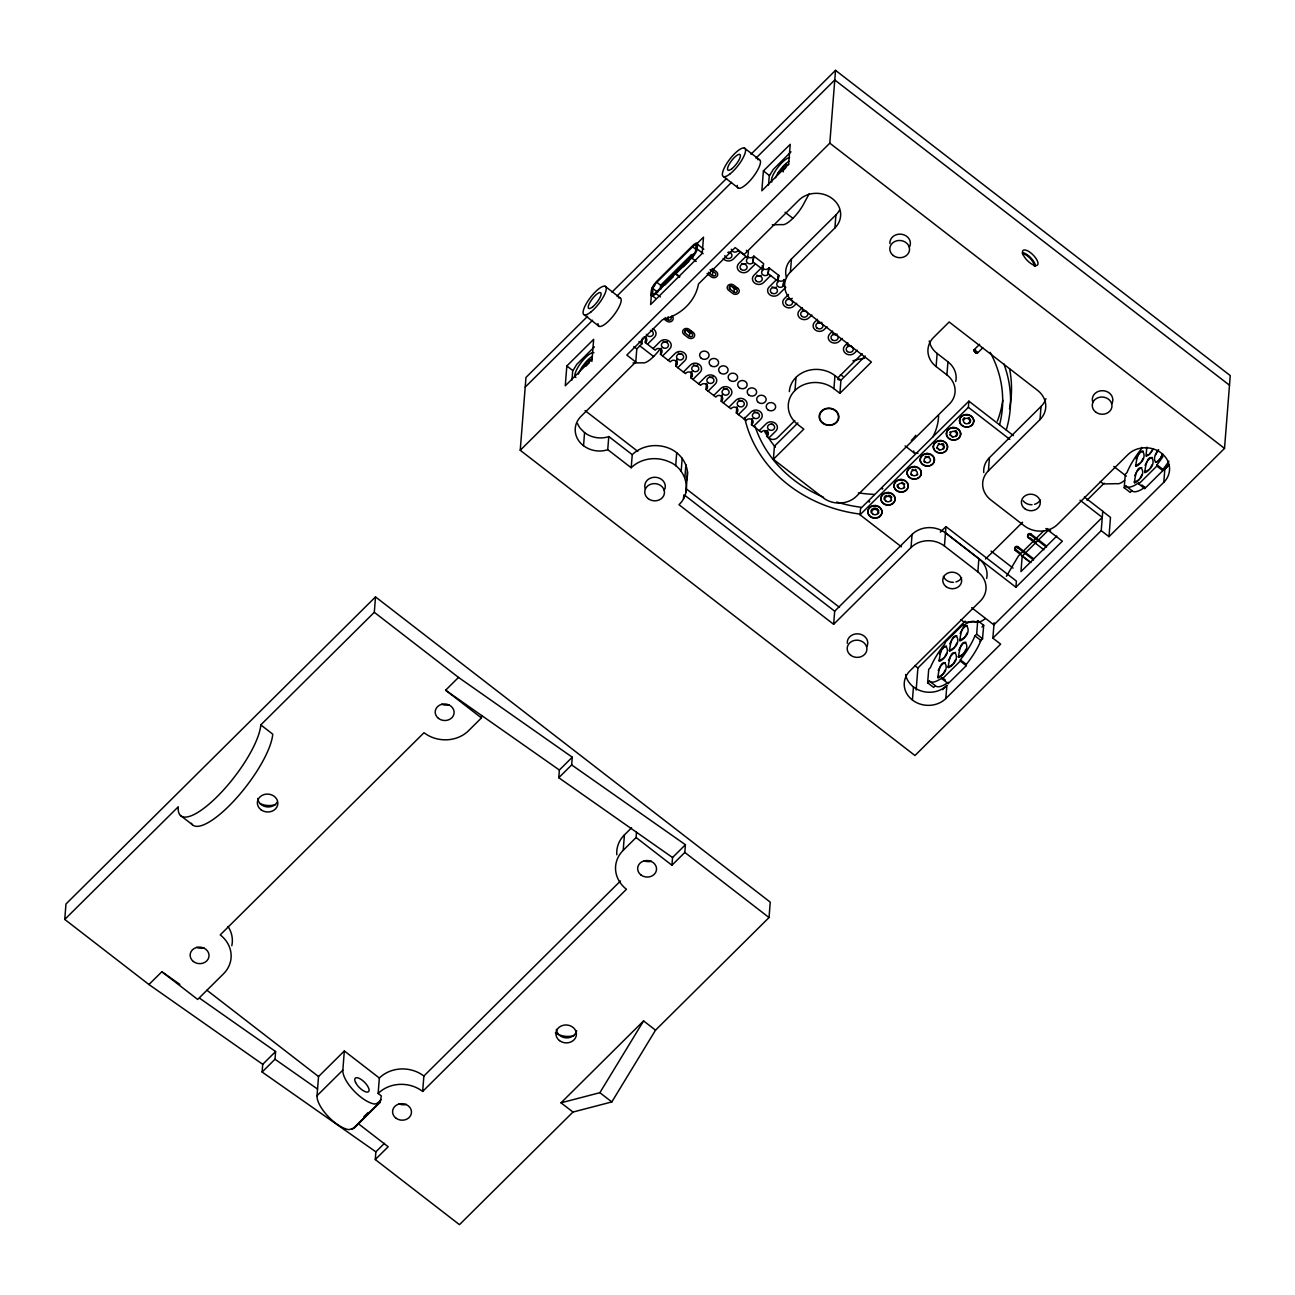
<?xml version="1.0" encoding="UTF-8"?>
<svg xmlns="http://www.w3.org/2000/svg" width="1295" height="1295" viewBox="0 0 1295 1295"><rect width="100%" height="100%" fill="white"/><g stroke="black" fill="none" stroke-linecap="round" stroke-linejoin="round"><path stroke-width="1.5" d="M937.612 676.977C954.982 671.895 941.044 647.516 937.839 677.738M938.924 660.401C956.179 655.497 942.274 631.021 939.15 661.162M947.94 666.747C965.18 661.842 951.291 637.334 948.167 667.492M949.235 650.171C966.604 645.088 952.667 620.71 949.462 650.932M958.251 656.5C975.621 651.417 961.683 627.039 958.478 657.261M959.563 639.94C976.916 634.858 962.994 610.479 959.789 640.685M1134.193 481.967C1151.449 477.046 1137.528 452.57 1134.404 482.711M1135.488 465.391C1152.858 460.308 1138.92 435.929 1135.715 466.151M1144.505 471.72C1161.874 466.653 1147.937 442.259 1144.731 472.481M1146.803 447.617L1146.026 455.905L1149.442 454.205L1153.197 448.815L1151.595 451.615M1158.297 450.158C1149.636 461.036 1157.73 468.142 1162.554 453.817M660.401 287.312L690.818 256.329L693.116 256.993L693.327 254.306L690.899 255.244L660.79 285.11L660.774 289.076L660.515 285.774M986.66 578.46A23.698 20.655 4.5 0 0 978.874 558.776L945.447 532.925A23.698 20.655 4.5 0 0 912.069 534.43L911.032 547.526L833.64 624.303L678.968 504.694C692.922 491.792 685.783 467.964 668.803 461.667A31.566 27.519 4.5 0 0 631.199 467.754L607.743 449.624L608.779 436.528L607.824 436.933A23.698 20.655 4.5 0 1 584.563 432.611L580.306 428.386A23.698 20.655 4.5 0 1 577.538 423.514M608.779 436.528L632.251 454.674A31.566 27.519 4.5 0 1 669.839 448.604C682.4 453.881 691.514 469.065 685.751 482.29M683.485 498.769L683.76 495.03M686.075 491.987L687.515 471.72M675.715 465.763L676.702 452.667M681.186 471.234L682.174 458.155M684.893 477.742L685.881 464.646M375.874 1151.838L262.108 1072.033L262.723 1064.328L148.941 984.524L64.75 919.418L65.964 904.007L375.518 596.898L770.234 902.129L769.036 917.556L655.529 1030.156L611.823 1101.932L572.973 1112.049L459.466 1224.665L375.275 1159.543L375.874 1151.838L384.469 1143.307M262.108 1072.033L275.009 1059.245L275.608 1051.54L199.527 998.154M379.354 1078.039L378.14 1093.449L381.345 1095.926L380.147 1102.353L354.344 1127.945L348.97 1129.645A25.269 9.891 45.2 0 1 327.926 1116.225A25.269 9.891 45.2 0 1 317.032 1095.716L318.538 1076.55L344.34 1050.957L379.354 1078.039A31.582 27.551 4.5 0 1 423.87 1076.032L620.483 880.972M64.75 919.418L178.257 806.801A63.18 18.567 -52.3 0 0 217.107 796.684A63.18 18.567 -52.3 0 0 260.797 724.909L374.304 612.308L375.518 596.898M380.147 1102.353L374.757 1104.052A25.269 9.891 45.2 0 1 353.729 1090.633A25.269 9.891 45.2 0 1 342.835 1070.123L344.34 1050.957M378.14 1093.449A31.582 27.551 4.5 0 1 422.656 1091.442L423.87 1076.032M148.941 984.524L161.843 971.736L197.682 999.432L223.468 973.84A31.582 27.551 4.5 0 0 220.231 934.893L424.015 732.711A31.582 27.551 4.5 0 0 468.547 730.72L481.432 717.916L481.627 715.487M750.971 154.234L835.534 70.335L1230.25 375.582L1224.52 448.41L914.966 755.519L520.234 450.272L525.964 377.444L587.59 316.32M566.838 365.951L565.267 385.797L592.09 359.184L593.66 339.339L566.838 365.951L572.795 370.564M571.969 380.066L572.681 371.082L576.777 364.348L594.389 346.882M581.584 367.812L586.991 363.377L586.085 362.681L589.371 359.427L590.747 359.994M586.085 362.681L585.809 366.226L589.096 362.972L589.371 359.427M607.743 449.624L606.788 450.012A23.698 20.655 4.5 0 1 583.543 445.707L584.563 432.611M636.509 832.264L636.104 837.525L671.927 865.238L672.542 857.533L558.776 777.728L559.375 770.023L572.277 757.219L458.511 677.414L374.304 612.308M591.896 361.402L592.284 356.384A14.213 4.176 -52.3 0 0 578.444 374.174M558.776 777.728L571.662 764.924L572.277 757.219M583.511 445.723A23.698 20.688 4.1 0 1 580.969 416.391L635.78 362.001L636.8 348.905L641.964 343.79L642.417 338.108M631.199 467.754L632.251 454.674M794.806 420.551L777.599 437.629A6.313 5.504 4.5 0 1 768.761 438.066L766.672 436.415L767.336 435.751A3.561 3.092 4.5 0 0 766.98 431.365A3.561 3.092 4.5 0 0 761.962 431.591L761.298 432.255L753.593 426.346L751.505 424.679L752.168 424.015A3.561 3.092 4.5 0 0 751.812 419.645A3.561 3.092 4.5 0 0 746.794 419.871L746.13 420.535L738.425 414.61L736.337 412.959L737.001 412.296A3.561 3.092 4.5 0 0 736.645 407.909A3.561 3.092 4.5 0 0 731.626 408.135L730.963 408.799L728.875 407.229L721.169 401.223L721.833 400.56A3.561 3.092 4.5 0 0 721.477 396.189A3.561 3.092 4.5 0 0 716.459 396.416L715.795 397.079L713.707 395.493L706.002 389.504L706.665 388.84A3.561 3.092 4.5 0 0 706.309 384.453A3.561 3.092 4.5 0 0 701.291 384.68L700.627 385.343L698.539 383.773L690.834 377.784L691.498 377.104A3.561 3.092 4.5 0 0 691.141 372.733A3.561 3.092 4.5 0 0 686.123 372.96L685.46 373.624L683.371 372.037L675.666 366.048L676.33 365.384A3.561 3.092 4.5 0 0 675.974 360.997A3.561 3.092 4.5 0 0 670.956 361.224L670.292 361.888L668.204 360.318L660.499 354.328L661.162 353.648A3.561 3.092 4.5 0 0 660.806 349.278A3.561 3.092 4.5 0 0 655.788 349.504L655.124 350.168L645.331 342.592L645.687 338.027M645.331 342.592L646.367 337.364M655.545 298.238L651.061 294.774L651.434 290.112A7.899 2.315 -52.3 0 1 656.889 281.128L692.696 245.613A7.899 2.315 -52.3 0 1 697.552 244.35L703.816 249.207M651.061 294.774A7.899 2.315 -52.3 0 0 655.917 293.512L691.821 256.831A5.536 1.619 -52.3 0 0 695.642 250.55L696.014 245.888A5.536 1.619 -52.3 0 0 692.615 246.778L656.808 282.294A5.536 1.619 -52.3 0 0 652.971 288.575L652.615 293.237A5.536 1.619 -52.3 0 0 656.015 292.346L675.715 272.808M660.709 286.195L660.79 285.11M660.499 354.328L660.968 348.226M661.162 353.648L661.535 349.083M422.656 1091.442L626.456 889.26A31.582 27.551 4.5 0 1 623.203 850.313L624.417 834.903L631.588 827.796M670.519 317.178A1.975 1.716 4.5 0 1 670.729 319.606A1.975 1.716 4.5 0 1 667.945 319.736L668.188 316.692M675.666 366.048L676.816 359.298M676.33 365.384L676.702 360.819M690.818 256.329L690.899 255.244M685.265 333.123A1.975 1.716 4.5 0 1 685.055 330.694A1.975 1.716 4.5 0 1 687.839 330.565L692.016 333.802A1.975 1.716 4.5 0 1 692.226 336.231A1.975 1.716 4.5 0 1 689.442 336.36L685.265 333.123L685.508 330.079M689.442 336.36L689.798 331.795M679.778 276.725L675.893 273.698L691.724 257.996A7.899 2.315 -52.3 0 0 697.179 249.012L697.552 244.35M690.834 377.784L691.32 371.681M691.498 377.104L691.87 372.539M710.923 269.732L715.099 272.954A1.975 1.716 4.5 0 1 715.309 275.398A1.975 1.716 4.5 0 1 712.525 275.527L712.995 269.425M713.156 269.425L713.043 270.946A2.412 0.939 45.2 0 1 711.133 270.704L710 269.829M706.002 389.504L706.487 383.417M706.665 388.84L707.038 384.275M671.927 865.238L684.828 852.434L685.427 844.729L571.662 764.924M729.846 288.914A1.975 1.716 4.5 0 1 729.635 286.47A1.975 1.716 4.5 0 1 732.42 286.357L736.596 289.578A1.975 1.716 4.5 0 1 736.806 292.022A1.975 1.716 4.5 0 1 734.022 292.136L729.846 288.914L730.072 285.871M721.169 401.223L721.655 395.137M721.833 400.56L722.205 395.995M734.022 292.136L734.378 287.571M783.022 286.325L784.171 279.558L783.022 286.325A3.561 3.092 4.5 0 1 778.02 286.551A3.561 3.092 4.5 0 1 777.647 282.164L778.797 275.414L769.003 267.838L767.854 274.589A3.561 3.092 4.5 0 1 762.852 274.815A3.561 3.092 4.5 0 1 762.48 270.445L763.629 263.678L753.836 256.102L752.686 262.869A3.561 3.092 4.5 0 1 747.684 263.095A3.561 3.092 4.5 0 1 747.312 258.709L748.461 251.958L746.373 250.307M736.337 412.959L736.823 406.873M737.001 412.296L737.373 407.731M752.686 262.869L753.836 256.102M788.59 164.708L790.225 144.312L763.403 170.94L761.832 190.786L788.671 164.157M768.55 185.055L769.246 176.071L773.358 169.337L790.954 151.871M762.48 270.445L762.852 265.863M751.505 424.679L751.99 418.593M752.168 424.015L752.541 419.45M767.854 274.589L769.003 267.838M778.149 172.802L782.309 169.596M787.328 164.983L785.935 164.416L785.66 167.962L783.475 170.131M777.647 282.164L778.797 275.414M766.672 436.415L767.158 430.328M767.336 435.751L767.708 431.186M929.243 340.941A23.698 20.655 4.5 0 0 937.143 353.454L947.94 361.807L946.92 374.902A23.698 20.655 4.5 0 1 949.348 404.105L856.481 496.228A23.698 20.655 4.5 0 1 823.086 497.733L773.39 459.304L774.426 446.208L797.914 422.915M773.39 459.304L803.79 429.147L797.817 424.533A27.648 24.103 4.5 0 1 794.984 390.459A27.648 24.103 4.5 0 1 833.931 388.694L839.905 393.324L871.422 362.033L792.848 301.298A23.698 20.655 4.5 0 1 790.403 272.096L791.455 258.984L835.939 214.857A23.698 20.655 4.5 0 0 839.338 210.421M794.984 390.459L796.004 377.363M520.234 450.272L829.804 143.162L835.534 70.335M790.403 272.096L834.903 227.952L835.939 214.857M833.931 388.694L834.967 375.599A27.648 24.103 4.5 0 0 806.154 371.098A27.648 24.103 4.5 0 0 789.335 391.608M839.905 393.324L840.941 380.228L865.287 356.06M833.64 624.303L834.676 611.208L912.069 534.43M901.449 546.83L860.042 514.811L860.528 508.644L968.87 401.159L1013.467 435.638M867.828 511.719L867.796 512.108A7.106 6.2 4.5 0 1 874.076 505.859L875.29 505.471A7.106 6.2 4.5 0 1 881.879 510.57L881.992 511.978A7.106 6.2 4.5 0 1 875.695 518.21L874.53 518.227A7.106 6.2 4.5 0 1 867.925 513.128L867.828 511.719A7.106 6.2 4.5 0 1 874.109 505.471M867.925 513.128L867.958 512.739A7.106 6.2 4.5 0 0 874.562 517.838L875.728 517.838A7.106 6.2 4.5 0 0 882.024 511.59L881.992 511.978M881.879 510.57L881.863 510.958A7.106 6.2 4.5 0 0 875.258 505.859L875.29 505.471M880.924 498.721L880.891 499.093A7.106 6.2 4.5 0 1 887.188 492.861L888.386 492.472A7.106 6.2 4.5 0 1 894.991 497.571L895.088 498.98A7.106 6.2 4.5 0 1 888.807 505.212L887.625 505.228A7.106 6.2 4.5 0 1 881.037 500.129L880.924 498.721A7.106 6.2 4.5 0 1 887.221 492.472M881.037 500.129L881.053 499.74A7.106 6.2 4.5 0 0 887.658 504.84L888.839 504.823A7.106 6.2 4.5 0 0 891.073 504.305M895.088 498.98L894.958 497.96A7.106 6.2 4.5 0 0 888.354 492.845L888.386 492.472M894.003 486.094L894.036 485.722A7.106 6.2 4.5 0 1 900.316 479.474L901.498 479.458A7.106 6.2 4.5 0 1 908.103 484.573L908.2 485.981A7.106 6.2 4.5 0 1 901.903 492.213L900.737 492.229A7.106 6.2 4.5 0 1 894.133 487.114L894.003 486.094A7.106 6.2 4.5 0 1 900.284 479.862L900.316 479.474M894.133 487.114L894.036 485.722M908.103 484.573L908.07 484.961A7.106 6.2 4.5 0 0 901.466 479.846L901.498 479.458M900.737 492.229L900.77 491.841A7.106 6.2 4.5 0 1 894.165 486.742M901.903 492.213L901.935 491.825A7.106 6.2 4.5 0 0 908.232 485.593L908.2 485.981M917.297 478.308A7.106 6.2 4.5 0 0 921.328 472.594L921.295 472.983A7.106 6.2 4.5 0 1 915.015 479.215L913.833 479.231A7.106 6.2 4.5 0 1 907.245 474.116L907.261 473.727A7.106 6.2 4.5 0 0 910.531 477.887M913.428 466.475A7.106 6.2 4.5 0 0 907.131 472.707L907.099 473.096A7.106 6.2 4.5 0 1 913.396 466.864L914.594 466.459A7.106 6.2 4.5 0 1 921.198 471.574L921.295 472.983M921.198 471.574L921.166 471.947A7.106 6.2 4.5 0 0 914.561 466.847L914.594 466.459M913.833 479.231L913.865 478.842A7.106 6.2 4.5 0 1 911.583 478.357M915.015 479.215L915.047 478.826A7.106 6.2 4.5 0 0 916.196 478.648M920.211 460.097L920.243 459.709A7.106 6.2 4.5 0 1 926.524 453.477L927.706 453.46A7.106 6.2 4.5 0 1 934.31 458.576L934.407 459.968A7.106 6.2 4.5 0 1 928.11 466.216L926.945 466.216A7.106 6.2 4.5 0 1 920.34 461.117L920.211 460.097A7.106 6.2 4.5 0 1 926.492 453.865L926.524 453.477M920.34 461.117L920.243 459.709M934.31 458.576L934.278 458.948A7.106 6.2 4.5 0 0 927.673 453.849L927.706 453.46M926.945 466.216L926.977 465.844A7.106 6.2 4.5 0 1 920.373 460.729M928.11 466.216L928.143 465.828A7.106 6.2 4.5 0 0 929.292 465.65M946.92 374.902L936.107 366.55L937.143 353.454M994.091 622.749L992.876 638.144L1000.646 644.149L945.819 698.539A23.698 20.655 4.5 0 1 912.425 700.045L913.461 686.949M933.339 446.71L933.306 447.099A7.106 6.2 4.5 0 1 939.603 440.85L940.801 440.462A7.106 6.2 4.5 0 1 947.406 445.561L947.519 446.969A7.106 6.2 4.5 0 1 941.222 453.218L940.057 453.218A7.106 6.2 4.5 0 1 933.452 448.119L933.339 446.71A7.106 6.2 4.5 0 1 939.636 440.478M933.452 448.119L933.485 447.73A7.106 6.2 4.5 0 0 937.79 452.36M916.164 690.025L917.896 667.993L965.196 621.066M934.407 459.968L934.44 459.596A7.106 6.2 4.5 0 1 930.393 465.31M947.406 445.561L947.373 445.949A7.106 6.2 4.5 0 0 940.769 440.85L940.801 440.462M940.057 453.218L941.255 452.829A7.106 6.2 4.5 0 0 942.404 452.651M952.731 427.463L952.715 427.852A7.106 6.2 4.5 0 0 946.418 434.1L946.451 433.712A7.106 6.2 4.5 0 1 952.731 427.463L953.913 427.463A7.106 6.2 4.5 0 1 960.518 432.562L960.615 433.971A7.106 6.2 4.5 0 1 954.334 440.219L953.152 440.219A7.106 6.2 4.5 0 1 946.548 435.12L946.58 434.731A7.106 6.2 4.5 0 0 950.902 439.361M927.641 682.789L929.373 681.073A37.506 11.024 -52.3 0 0 942.323 677.706L942.21 678.985L948.183 683.598L948.28 682.319A37.506 11.024 -52.3 0 1 935.346 685.686L933.614 687.402L927.641 682.789L928.709 669.305L930.425 667.589A37.506 11.024 -52.3 0 1 944.994 643.664L945.091 642.385L963.156 624.465L963.059 625.76A37.506 11.024 -52.3 0 1 975.993 622.377L977.725 620.677L983.698 625.291L982.516 638.791L979.926 641.349M947.519 446.969L947.535 446.581A7.106 6.2 4.5 0 1 943.505 452.311M912.425 700.045A23.698 20.655 4.5 0 1 909.996 670.826L980.283 601.09A23.698 20.655 4.5 0 0 977.855 571.888L944.427 546.021L945.949 526.596L1016.397 581.083L1015.911 587.25L945.463 532.763M960.615 433.971L960.485 432.951A7.106 6.2 4.5 0 0 953.881 427.852L953.913 427.463M953.152 440.219L954.35 439.831A7.106 6.2 4.5 0 0 955.5 439.653M959.546 420.713L959.53 421.102A7.106 6.2 4.5 0 1 965.811 414.853L967.009 414.465A7.106 6.2 4.5 0 1 973.613 419.564L973.727 420.972A7.106 6.2 4.5 0 1 967.43 427.204L966.264 427.221A7.106 6.2 4.5 0 1 959.66 422.121L959.546 420.713A7.106 6.2 4.5 0 1 965.843 414.465M959.66 422.121L959.692 421.733A7.106 6.2 4.5 0 0 963.998 426.346M973.613 419.564L973.581 419.952A7.106 6.2 4.5 0 0 966.993 414.837L967.009 414.465M966.264 427.221L967.462 426.832A7.106 6.2 4.5 0 0 968.611 426.654M860.042 514.811L968.385 407.326L968.87 401.159M945.819 698.539L946.855 685.443A23.698 20.655 4.5 0 1 922.509 691.368A23.698 20.655 4.5 0 1 905.577 674.517M973.727 420.972L973.759 420.584A7.106 6.2 4.5 0 1 969.712 426.298M942.21 678.985L960.275 661.065L960.372 659.786A37.506 11.024 -52.3 0 0 974.941 635.861L976.657 634.161L977.725 620.677M948.183 683.598L966.248 665.695L966.345 664.4A37.506 11.024 -52.3 0 0 980.914 640.491L974.941 635.861M977.855 571.888L978.874 558.776M1084.401 497.037L1102.757 511.234L1101.219 530.659L1108.989 536.664L1163.8 482.29A23.698 20.655 4.5 0 0 1161.372 453.072A23.698 20.655 4.5 0 0 1127.977 454.577L1057.675 524.313A23.698 20.655 4.5 0 1 1024.28 525.819L990.853 499.967A23.698 20.655 4.5 0 1 988.425 470.749L989.445 457.653L1041.034 406.468A23.698 20.655 4.5 0 0 1045.907 398.682M1030.966 562.564L1015.361 550.504L1015.458 549.339A1.975 1.716 4.5 0 1 1015.248 546.911A1.975 1.716 4.5 0 1 1018.032 546.781L1033.637 558.841M1033.539 560.007L1017.951 547.931L1018.032 546.781M1047.963 530.594L1022.176 556.186L1020.962 571.597L1056.785 536.049M1043.867 549.76L1028.262 537.7L1028.359 536.551A1.975 1.716 4.5 0 1 1028.149 534.107A1.975 1.716 4.5 0 1 1030.933 533.993L1046.538 546.053M1046.441 547.202L1030.852 535.143L1030.933 533.993M988.425 470.749L1040.014 419.564L1041.034 406.468M1108.989 536.664L1110.495 517.401L1102.741 511.395M1124.222 487.762L1125.938 486.062A37.506 11.024 -52.3 0 0 1138.888 482.679L1138.791 483.974L1144.748 488.587L1144.861 487.308A37.506 11.024 -52.3 0 1 1131.911 490.675L1130.195 492.391L1124.222 487.762L1125.274 474.278L1127.006 472.578A37.506 11.024 -52.3 0 1 1141.559 448.653L1141.672 447.374M1138.791 483.974L1156.84 466.054L1156.937 464.775A37.506 11.024 -52.3 0 0 1162.926 456.585M1144.748 488.587L1162.813 470.668L1162.91 469.389A37.506 11.024 -52.3 0 0 1168.899 461.198M1163.8 482.29L1164.836 469.195A23.698 20.655 4.5 0 0 1168.236 464.743M691.481 256.135L691.886 254.662M939.49 654.04L941.319 650.495M938.179 670.6L940.024 667.054M946.548 653.327L944.702 656.873M949.802 643.793L951.647 640.264M945.253 669.887L943.407 673.432M948.49 660.369L950.336 656.824M956.875 643.081L955.03 646.626M960.113 633.563L961.958 630.017M955.564 659.657L953.719 663.202M958.818 650.139L960.663 646.593M967.187 632.85L965.342 636.395M965.892 649.41L964.047 652.955M1136.055 459.029L1137.9 455.484M1134.744 475.589L1136.589 472.044M1143.129 458.3L1141.283 461.846M1146.366 448.782L1147.014 447.163M1141.818 474.877L1139.972 478.422M1145.071 465.358L1146.901 461.813M1152.129 464.646L1150.3 468.175M1155.383 455.112L1157.228 451.566M1162.457 454.399L1160.611 457.944M809.165 193.845L804.47 202.425A19.749 5.795 -52.3 0 1 782.115 224.585L772.322 224.796M1006.409 576.307L1018.372 556.041L1043.705 530.901M572.973 1112.049L561.026 1102.822L599.876 1092.689L643.583 1020.913L655.529 1030.156M942.032 649.54L943.472 647.905M952.359 639.309L953.784 637.658M962.671 629.062L964.111 627.428M944.006 657.828L942.566 659.463M954.318 647.581L952.877 649.216M940.737 666.099L942.161 664.465M964.645 637.35L963.205 638.985M951.048 655.869L952.489 654.234M961.359 645.638L962.8 643.987M942.695 674.387L941.255 676.022M953.023 664.157L951.582 665.792M963.334 653.91L961.894 655.561M1138.596 454.529L1140.037 452.878M1140.571 462.801L1139.131 464.452M1150.883 452.57L1149.442 454.205M1137.301 471.089L1138.742 469.454M1147.613 460.858L1149.053 459.223M1157.94 450.611L1158.669 449.737M1139.26 479.377L1137.836 481.012M1149.588 469.13L1148.147 470.781M1159.899 458.899L1158.458 460.534M611.952 292.136L726.608 178.402M525.22 387.092L592.576 320.253M616.938 296.086L731.578 182.336M755.956 158.168L834.773 79.966L1229.489 385.214M654.752 285.548L651.887 288.38L650.624 304.568L702.214 253.383L703.493 237.195L696.322 244.302M663.801 283.589L670.842 276.612M682.077 265.459L686.301 261.266M690.526 257.09L693.327 254.306M785.935 164.416L782.649 167.67L783.281 171.911M664.999 284.9L673.432 276.531M683.274 266.77L688.908 261.185M647.419 344.243L654.542 337.186A6.313 5.504 4.5 0 0 652.502 328.574M747.992 258.045L740.287 252.12L733.164 259.194A6.313 5.504 4.5 0 1 723.16 258.498M653.036 348.582L660.142 341.524A6.313 5.504 4.5 0 1 669.062 341.119A6.313 5.504 4.5 0 1 669.709 348.905L662.587 355.979M745.904 256.475L738.781 263.533A6.313 5.504 4.5 0 0 739.429 271.319A6.313 5.504 4.5 0 0 748.332 270.914L755.454 263.856L763.16 269.781M686.609 329.772A2.768 1.085 45.2 0 0 688.373 331.844L690.51 330.775A2.768 1.085 45.2 0 0 691.061 331.148M731.189 285.564A2.768 1.085 45.2 0 0 732.954 287.636L735.091 286.567M668.204 360.318L675.31 353.26A6.313 5.504 4.5 0 1 684.229 352.855A6.313 5.504 4.5 0 1 684.877 360.641L677.754 367.699M761.072 268.195L753.949 275.252A6.313 5.504 4.5 0 0 754.596 283.038A6.313 5.504 4.5 0 0 763.5 282.65L770.622 275.576L778.327 281.501M683.371 372.037L690.478 364.98A6.313 5.504 4.5 0 1 699.397 364.575A6.313 5.504 4.5 0 1 700.045 372.361L692.922 379.435M776.239 279.93L769.117 286.988A6.313 5.504 4.5 0 0 769.764 294.774A6.313 5.504 4.5 0 0 778.667 294.37L785.79 287.312L783.702 285.661M698.539 383.773L705.645 376.715A6.313 5.504 4.5 0 1 714.565 376.311A6.313 5.504 4.5 0 1 715.212 384.097L708.09 391.155M788.558 294.483L784.284 298.708A6.313 5.504 4.5 0 0 784.932 306.494A6.313 5.504 4.5 0 0 793.835 306.106L796.684 303.273M713.707 395.493L720.813 388.435A6.313 5.504 4.5 0 1 729.732 388.031A6.313 5.504 4.5 0 1 730.38 395.817L723.257 402.891M802.301 307.611L799.452 310.444A6.313 5.504 4.5 0 0 800.1 318.23A6.313 5.504 4.5 0 0 809.003 317.825L811.852 315.009M728.875 407.229L735.997 400.171A6.313 5.504 4.5 0 1 744.9 399.767A6.313 5.504 4.5 0 1 745.548 407.553L738.425 414.61M817.469 319.347L814.62 322.164A6.313 5.504 4.5 0 0 815.267 329.95A6.313 5.504 4.5 0 0 824.17 329.561L827.019 326.728M481.432 717.916L445.609 690.219L458.511 677.414M744.042 418.949L751.165 411.891A6.313 5.504 4.5 0 1 760.068 411.486A6.313 5.504 4.5 0 1 760.715 419.272L753.593 426.346M832.636 331.067L829.787 333.9A6.313 5.504 4.5 0 0 830.435 341.686A6.313 5.504 4.5 0 0 839.338 341.281L842.187 338.464M759.21 430.685L766.332 423.611A6.313 5.504 4.5 0 1 775.236 423.222A6.313 5.504 4.5 0 1 775.883 431.008L768.761 438.066M847.804 342.803L844.955 345.619A6.313 5.504 4.5 0 0 845.603 353.405A6.313 5.504 4.5 0 0 854.506 353.017L857.355 350.184M837.833 377.881L862.211 353.697M973.969 349.909L979.619 344.292M977.385 353.179L982.808 347.788M262.723 1064.328L275.608 1051.54M317.032 1095.716L342.835 1070.123M940.316 532.18L945.949 526.596M623.203 850.313L636.104 837.525M363.846 1116.727L368.152 1112.47M378.172 1102.514L381.054 1099.665M352.208 1129.45L377.994 1103.858M672.542 857.533L685.427 844.729M375.275 1159.543L388.176 1146.755L358.65 1123.93M985.527 559.003L1022.597 522.225M1087.023 500.21L1104.214 483.148M1015.911 587.25L1062.353 541.18L1045.842 528.522M981.966 627.007L983.698 625.291M992.876 638.144L1101.219 530.659M942.566 689.701L946.855 685.443M1164.836 469.195L1169.126 464.937M561.026 1102.822L643.583 1020.913M791.455 258.984L791.229 259.21A23.715 20.671 4.5 0 0 786.405 277.486M1140.749 452.23L1143.129 451.032M1148.746 454.853L1146.35 456.067M1138.434 465.099L1136.039 466.297M1149.75 458.559L1152.145 457.362M1139.438 468.806L1141.834 467.592M1157.762 461.182L1155.367 462.396M1147.451 471.429L1145.055 472.626M1137.123 481.659L1134.728 482.873M964.807 626.78L967.203 625.566M954.496 637.01L956.892 635.813M944.168 647.257L946.564 646.043M962.493 639.633L960.113 640.847M952.181 649.88L949.785 651.077M941.854 660.11L939.474 661.324M963.512 643.34L965.892 642.142M953.185 653.587L955.581 652.372M942.873 663.817L945.269 662.619M961.198 656.209L958.802 657.407M950.87 666.439L948.49 667.653M940.558 676.67L938.163 677.884M917.993 453.25L914.302 453.04L905.092 445.917M633.028 362.988L642.822 362.794A19.749 5.795 -52.3 0 0 660.159 348.841M965.811 414.853L966.993 414.837M952.715 427.852L953.881 427.852M939.603 440.85L940.769 440.85M926.492 453.865L927.673 453.849M926.977 465.844L928.143 465.828M913.396 466.864L914.561 466.847M913.865 478.842L915.047 478.826M900.284 479.862L901.466 479.846M900.77 491.841L901.935 491.825M887.188 492.861L888.354 492.845M874.076 505.859L875.258 505.859M837.833 379.516L840.941 380.228L834.967 375.599M968.369 417.573L969.227 418.091A3.95 3.448 4.5 0 0 968.531 417.654M955.273 430.571L956.131 431.089A3.95 3.448 4.5 0 0 955.419 430.652M942.161 443.586L943.715 444.768M889.746 495.58L890.604 496.098A3.95 3.448 4.5 0 0 888.758 495.289M876.634 508.579L877.492 509.097A3.95 3.448 4.5 0 0 875.161 508.223M445.609 690.219L559.375 770.023M161.843 971.736L179.859 984.362M275.009 1059.245L317.55 1089.079M829.804 143.162L1224.52 448.41M1156.937 464.775L1162.91 469.389M1156.84 466.054L1162.813 470.668M744.366 148.035L759.291 159.576M763.403 170.94L769.376 175.553M1141.866 484.994L1144.861 487.308M785.061 212.25L792.912 218.321M1113.781 466.459L1126.342 476.172M1125.938 486.062L1131.911 490.675M723.581 176.654L738.506 188.196M1100.281 481.513L1103.421 483.941L1117.132 483.666A19.749 5.795 -52.3 0 0 1124.61 480.38M968.385 407.326L1009.792 439.345M1080.03 500.194L1102.272 517.401L993.912 624.886L971.687 607.695M697.179 249.012L703.153 253.642M692.615 246.778L695.723 249.19M712.201 268.486L716.394 271.723A3.95 3.448 4.5 0 1 716.799 276.58A3.95 3.448 4.5 0 1 711.23 276.839L707.054 273.601M1047.493 528.57L1050.617 530.982M691.724 257.996L696.208 261.461M708.349 272.29L712.525 275.527M1029.913 537.749L1036.162 542.573M675.634 273.957L679.519 276.968M1015.458 549.339L1020.136 552.965M1022.176 556.186L1029.638 561.949M656.808 282.294L661.486 285.92M652.971 288.575L657.682 292.217M991.015 551.071L1013.014 568.084M655.917 293.512L660.401 296.976M665.161 317.583L667.945 319.736M663.866 318.894L666.65 321.063A3.95 3.448 4.5 0 0 672.218 320.804A3.95 3.448 4.5 0 0 671.814 315.931M605.056 286.244L619.997 297.785M638.985 341.475L641.964 343.79M639.471 345.587L653.619 356.53M633.822 346.591L636.8 348.905M584.272 314.847L599.197 326.405M635.78 362.001L626.829 355.073L662.392 319.784A52.318 45.633 4.5 0 0 698.507 283.961L735.155 247.588L744.123 254.5L798.934 200.142A23.698 20.655 4.5 0 1 832.475 198.75A23.698 20.655 4.5 0 1 834.903 227.952M960.971 619.706L964.111 622.134L979.716 621.827A19.749 5.795 -52.3 0 0 985.301 618.573M976.657 634.161L982.63 638.775M960.372 659.786L966.345 664.4M960.275 661.065L966.248 665.695M942.323 677.706L945.301 680.004M585.049 410.58L637.852 451.421M685.864 488.555L839.484 607.355M914.707 665.517L917.896 667.993M929.373 681.073L935.346 685.686M684.78 495.305L834.676 611.208M684.828 852.434L769.036 917.556M260.797 724.909L272.743 734.152A63.18 18.567 -52.3 0 1 235.123 799.582A63.18 18.567 -52.3 0 1 191.271 823.231M599.876 1092.689L611.823 1101.932M180.474 815.478L192.405 824.721M206.86 990.189L318.538 1076.55M768.534 273.925L770.622 275.576M753.366 262.205L755.454 263.856M740.287 252.12L738.199 250.469L737.519 251.133A3.561 3.092 4.5 0 1 731.303 249.223M975.88 351.172C970.716 348.08 978.534 356.594 976.236 351.544M914.302 453.04L913.639 451M946.451 433.712L946.548 435.12M907.131 472.707L907.245 474.116M1009.55 368.686A134.259 117.084 4.5 0 1 1009.517 408.751M1003.835 363.814A134.259 117.084 4.5 0 1 1006.247 430.021M859.88 514.066A134.259 117.084 4.5 0 1 744.609 417.443M990.157 352.337A126.36 110.188 4.5 0 1 999.594 424.647M860.851 507.235A126.36 110.188 4.5 0 1 836.716 502.039M823.539 497.248A126.36 110.188 4.5 0 1 755.26 426.881M1002.816 400.155A126.36 110.188 4.5 0 1 997.36 421.15M874.303 494.399A126.36 110.188 4.5 0 1 858.439 492.877M775.414 447.212A126.36 110.188 4.5 0 1 764.681 431.607M915.759 435.298A47.381 41.327 4.5 0 1 911.356 440.446M938.632 415.549A63.18 55.102 4.5 0 1 932.659 437.257M852.903 360.836A63.18 55.102 4.5 0 1 864.51 358.246M840.39 374.708A17.774 15.491 4.5 0 1 842.899 376.343M1040.209 500.048A9.874 8.612 4.5 0 1 1034.559 504.322M1032.05 504.726A9.874 8.612 4.5 0 1 1023.163 500.809M961.602 577.667A9.874 8.612 4.5 0 1 955.969 581.941M953.444 582.345A9.874 8.612 4.5 0 1 943.407 576.388M1022.467 252.541A10.263 4.014 45.2 0 1 1030.998 257.996A10.263 4.014 45.2 0 1 1035.433 266.333M911.032 547.526A23.698 20.655 4.5 0 1 944.427 546.021M983.747 472.578A23.698 20.655 4.5 0 1 989.445 457.653M1040.014 419.564A23.698 20.655 4.5 0 0 1037.57 390.362L949.154 321.986L933.679 337.347A23.698 20.655 4.5 0 0 936.107 366.55M947.94 361.807A23.698 20.655 4.5 0 1 955.726 381.475M645.347 488.992A10.263 8.952 4.5 0 1 655.626 477.288A10.263 8.952 4.5 0 1 664.27 490.303M847.286 643.226A10.263 8.952 4.5 0 1 859.443 634A10.263 8.952 4.5 0 1 866.744 646.852M1092.883 402.405A10.263 8.952 4.5 0 1 1103.178 390.718A10.263 8.952 4.5 0 1 1111.822 403.716M889.908 243.557A10.263 8.952 4.5 0 1 902.065 234.33A10.263 8.952 4.5 0 1 909.381 247.183M977.013 351.706A2.363 0.923 45.2 0 1 976.495 353.244A2.363 0.923 45.2 0 1 973.921 350.508A2.363 0.923 45.2 0 1 975.766 350.378M1022.354 253.464A9.47 3.707 45.2 0 1 1030.253 258.514A9.47 3.707 45.2 0 1 1034.333 266.203M775.527 177.723A14.213 4.176 -52.3 0 1 788.865 161.357M771.836 181.996A15.394 4.532 -52.3 0 1 776.984 168.528A15.394 4.532 -52.3 0 1 789.594 157.569M575.919 377.46A15.394 4.532 -52.3 0 1 580.419 363.539A15.394 4.532 -52.3 0 1 593.936 352.661M228.017 926.508A31.582 27.551 4.5 0 1 231.805 945.722M616.825 854.797A31.582 27.551 4.5 0 1 624.417 834.903M448.976 704.707A9.47 8.272 4.5 0 1 441.741 704.205M406.339 1104.376A9.47 8.272 4.5 0 1 399.103 1103.874M277.227 802.107A10.263 8.952 4.5 0 1 266.074 806.785A10.263 8.952 4.5 0 1 257.77 798.481M576.647 1030.788A10.263 8.952 4.5 0 1 565.98 1037.862A10.263 8.952 4.5 0 1 556.348 1029.379M275.544 804.681A20.526 17.903 4.5 0 1 259.874 803.58M574.122 1035.563A20.526 17.903 4.5 0 1 555.377 1032.827M651.417 861.256A9.47 8.272 4.5 0 1 644.182 860.754M203.914 947.827A9.47 8.272 4.5 0 1 196.678 947.325M966.297 426.832A7.106 6.2 4.5 0 1 965.131 426.67M969.809 418.641A3.95 3.448 4.5 0 1 968.87 423.546M962.784 419.92A3.95 3.448 4.5 0 1 963.286 418.787M963.804 418.204A3.95 3.448 4.5 0 1 964.467 417.735M960.647 433.582A7.106 6.2 4.5 0 1 956.6 439.313M953.185 439.831A7.106 6.2 4.5 0 1 952.019 439.685M956.714 431.64A3.95 3.448 4.5 0 1 955.759 436.544M952.877 437.03A3.95 3.448 4.5 0 1 951.825 436.723M950.287 435.525A3.95 3.448 4.5 0 1 949.802 434.651M949.818 432.449A3.95 3.448 4.5 0 1 950.19 431.785M940.073 452.845A7.106 6.2 4.5 0 1 938.924 452.683M944.298 446.014A3.95 3.448 4.5 0 1 943.424 448.96M939.765 450.029A3.95 3.448 4.5 0 1 938.729 449.721M937.175 448.523A3.95 3.448 4.5 0 1 936.722 447.714M938.227 443.748A3.95 3.448 4.5 0 1 939.15 443.376M942.323 443.651A3.95 3.448 4.5 0 1 943.602 444.638M924.452 461.943A3.95 3.448 4.5 0 1 923.934 461.344M925.116 456.763A3.95 3.448 4.5 0 1 926.038 456.374M928.434 456.358A3.95 3.448 4.5 0 1 929.211 456.649M917.783 474.213A3.95 3.448 4.5 0 1 917.216 474.957M911.34 474.941A3.95 3.448 4.5 0 1 910.838 474.342M912.02 469.761A3.95 3.448 4.5 0 1 912.943 469.373M915.322 469.357A3.95 3.448 4.5 0 1 916.115 469.648M904.703 487.195A3.95 3.448 4.5 0 1 904.12 487.956M897.872 487.519A3.95 3.448 4.5 0 1 897.257 484.929M901.87 482.274A3.95 3.448 4.5 0 1 903.004 482.663M904.298 483.65A3.95 3.448 4.5 0 1 904.719 484.298M882.186 489.202A7.106 6.2 4.5 0 1 882.801 488.344M895.12 498.591A7.106 6.2 4.5 0 1 892.093 503.82M891.591 500.194A3.95 3.448 4.5 0 1 891.138 500.825M884.291 499.708A3.95 3.448 4.5 0 1 886.735 495.37M891.187 496.649A3.95 3.448 4.5 0 1 891.753 497.588M869.091 502.201A7.106 6.2 4.5 0 1 869.69 501.343M878.803 512.367A3.95 3.448 4.5 0 1 878.042 513.824M871.195 512.723A3.95 3.448 4.5 0 1 874.627 508.207M878.075 509.647A3.95 3.448 4.5 0 1 878.787 511.007M927.091 456.86A3.95 3.448 4.5 0 1 926.103 456.552M735.738 288.364A2.768 1.085 45.2 0 1 733.553 288.089M691.174 332.588A2.768 1.085 45.2 0 1 688.972 332.313M643.987 336.813A3.561 3.092 4.5 0 1 645.995 341.929M650.43 330.419A3.561 3.092 4.5 0 1 652.453 335.534A3.561 3.092 4.5 0 1 646.415 334.401M772.743 424.129A3.561 3.092 4.5 0 1 770.913 424.21M851.382 346.137A3.561 3.092 4.5 0 1 847.27 344.875M730.866 251.975A3.561 3.092 4.5 0 1 728.195 252.395M728.13 252.363A3.561 3.092 4.5 0 1 731.934 255.293A3.561 3.092 4.5 0 1 728.648 258.563A3.561 3.092 4.5 0 1 724.844 255.617M837.039 334.061A3.561 3.092 4.5 0 1 832.717 333.77M821.872 322.342A3.561 3.092 4.5 0 1 817.55 322.034M805.878 310.962A3.561 3.092 4.5 0 1 802.382 310.314M783.507 280.238A3.561 3.092 4.5 0 1 777.469 279.105M777.631 276.741A3.561 3.092 4.5 0 1 778.133 276.078M776.369 287.15A3.561 3.092 4.5 0 1 772.047 286.859M768.34 268.502A3.561 3.092 4.5 0 1 762.172 265.783M761.201 275.43A3.561 3.092 4.5 0 1 756.879 275.123M753.172 256.782A3.561 3.092 4.5 0 1 748.17 257.009M746.033 263.694A3.561 3.092 4.5 0 1 741.711 263.403M757.575 412.409A3.561 3.092 4.5 0 1 754.095 411.761M742.407 400.673A3.561 3.092 4.5 0 1 738.927 400.025M727.24 388.953A3.561 3.092 4.5 0 1 723.144 387.691M697.746 365.141A3.561 3.092 4.5 0 1 693.424 364.85M681.737 353.762A3.561 3.092 4.5 0 1 678.256 353.114M667.411 341.686A3.561 3.092 4.5 0 1 663.089 341.394M792.232 298.352A3.561 3.092 4.5 0 1 787.214 298.578M712.914 376.877A3.561 3.092 4.5 0 1 709.369 377.039M757.591 159.609A17.774 5.229 -52.3 0 1 752.703 177.496A17.774 5.229 -52.3 0 1 737.292 185.412M618.282 297.818A17.774 5.229 -52.3 0 1 613.409 315.689A17.774 5.229 -52.3 0 1 597.982 323.604M1015.361 550.504A1.975 1.716 4.5 0 1 1015.167 548.06A1.975 1.716 4.5 0 1 1017.951 547.931M1028.262 537.7A1.975 1.716 4.5 0 1 1028.068 535.272A1.975 1.716 4.5 0 1 1030.852 535.143M737.891 288.348L733.698 285.11A3.95 3.448 4.5 0 0 728.146 285.353A3.95 3.448 4.5 0 0 728.551 290.226L732.727 293.463A3.95 3.448 4.5 0 0 738.296 293.204A3.95 3.448 4.5 0 0 737.891 288.348M693.311 332.556L689.134 329.335A3.95 3.448 4.5 0 0 683.566 329.577A3.95 3.448 4.5 0 0 683.97 334.45L688.147 337.671A3.95 3.448 4.5 0 0 693.715 337.428A3.95 3.448 4.5 0 0 693.311 332.556M822.568 423.157A9.874 8.612 4.5 0 0 838.707 418.56A9.874 8.612 4.5 0 0 825.773 408.556A9.874 8.612 4.5 0 0 822.568 423.157M1023.325 255.083A10.263 4.014 45.2 0 0 1036.761 265.475A10.263 4.014 45.2 0 0 1030.642 252.768A10.263 4.014 45.2 0 0 1023.325 255.083M822.827 422.915A9.47 8.272 4.5 0 0 838.318 418.495A9.47 8.272 4.5 0 0 825.902 408.896A9.47 8.272 4.5 0 0 822.827 422.915M946.014 586.603A9.47 8.272 4.5 0 0 961.505 582.183A9.47 8.272 4.5 0 0 949.089 572.584A9.47 8.272 4.5 0 0 946.014 586.603M1024.636 508.595A9.47 8.272 4.5 0 0 1040.128 504.192A9.47 8.272 4.5 0 0 1027.712 494.593A9.47 8.272 4.5 0 0 1024.636 508.595M438.455 718.385A9.47 8.272 4.5 0 0 453.962 713.966A9.47 8.272 4.5 0 0 441.546 704.367A9.47 8.272 4.5 0 0 438.455 718.385M395.833 1118.071A9.47 8.272 4.5 0 0 411.324 1113.651A9.47 8.272 4.5 0 0 398.909 1104.052A9.47 8.272 4.5 0 0 395.833 1118.071M260.894 809.683A10.263 8.952 4.5 0 0 277.68 804.907A10.263 8.952 4.5 0 0 264.229 794.515A10.263 8.952 4.5 0 0 260.894 809.683M559.472 1040.581A10.263 8.952 4.5 0 0 576.259 1035.806A10.263 8.952 4.5 0 0 562.807 1025.397A10.263 8.952 4.5 0 0 559.472 1040.581M640.895 874.934A9.47 8.272 4.5 0 0 656.387 870.515A9.47 8.272 4.5 0 0 643.971 860.916A9.47 8.272 4.5 0 0 640.895 874.934M355.542 1082.41A9.47 3.707 45.2 0 0 367.958 1092.009A9.47 3.707 45.2 0 0 362.309 1080.273A9.47 3.707 45.2 0 0 355.542 1082.41M193.392 961.521A9.47 8.272 4.5 0 0 208.883 957.102A9.47 8.272 4.5 0 0 196.484 947.503A9.47 8.272 4.5 0 0 193.392 961.521M850.588 655.173A9.874 8.612 4.5 0 0 866.727 650.576A9.874 8.612 4.5 0 0 853.81 640.572A9.874 8.612 4.5 0 0 850.588 655.173M964.759 423.222A3.157 2.752 4.5 0 0 969.761 421.393A3.157 2.752 4.5 0 0 965.342 418.479A3.157 2.752 4.5 0 0 964.759 423.222M951.647 436.221A3.157 2.752 4.5 0 0 956.649 434.392A3.157 2.752 4.5 0 0 952.246 431.494A3.157 2.752 4.5 0 0 951.647 436.221M938.551 449.219A3.157 2.752 4.5 0 0 943.553 447.39A3.157 2.752 4.5 0 0 939.134 444.493A3.157 2.752 4.5 0 0 938.551 449.219M925.439 462.218A3.157 2.752 4.5 0 0 930.441 460.389A3.157 2.752 4.5 0 0 926.038 457.491A3.157 2.752 4.5 0 0 925.439 462.218M912.344 475.233A3.157 2.752 4.5 0 0 917.346 473.387A3.157 2.752 4.5 0 0 912.926 470.49A3.157 2.752 4.5 0 0 912.344 475.233M899.232 488.231A3.157 2.752 4.5 0 0 904.234 486.402A3.157 2.752 4.5 0 0 899.831 483.488A3.157 2.752 4.5 0 0 899.232 488.231M886.136 501.23A3.157 2.752 4.5 0 0 891.138 499.401A3.157 2.752 4.5 0 0 886.719 496.487A3.157 2.752 4.5 0 0 886.136 501.23M873.024 514.228A3.157 2.752 4.5 0 0 878.026 512.399A3.157 2.752 4.5 0 0 873.623 509.485A3.157 2.752 4.5 0 0 873.024 514.228M701.275 358.294A4.743 4.128 4.5 0 0 709.012 356.076A4.743 4.128 4.5 0 0 702.813 351.285A4.743 4.128 4.5 0 0 701.275 358.294M710.777 365.643A4.743 4.128 4.5 0 0 718.531 363.442A4.743 4.128 4.5 0 0 712.315 358.634A4.743 4.128 4.5 0 0 710.777 365.643M720.295 372.992A4.743 4.128 4.5 0 0 728.033 370.791A4.743 4.128 4.5 0 0 721.833 365.999A4.743 4.128 4.5 0 0 720.295 372.992M729.797 380.358A4.743 4.128 4.5 0 0 737.551 378.14A4.743 4.128 4.5 0 0 731.351 373.348A4.743 4.128 4.5 0 0 729.797 380.358M739.316 387.707A4.743 4.128 4.5 0 0 747.069 385.505A4.743 4.128 4.5 0 0 740.853 380.698A4.743 4.128 4.5 0 0 739.316 387.707M748.834 395.056A4.743 4.128 4.5 0 0 756.571 392.854A4.743 4.128 4.5 0 0 750.372 388.063A4.743 4.128 4.5 0 0 748.834 395.056M758.336 402.421A4.743 4.128 4.5 0 0 766.09 400.204A4.743 4.128 4.5 0 0 759.874 395.412A4.743 4.128 4.5 0 0 758.336 402.421M767.854 409.77A4.743 4.128 4.5 0 0 775.592 407.569A4.743 4.128 4.5 0 0 769.392 402.761A4.743 4.128 4.5 0 0 767.854 409.77M768.777 429.584A3.561 3.092 4.5 0 0 774.588 427.917A3.561 3.092 4.5 0 0 769.942 424.323A3.561 3.092 4.5 0 0 768.777 429.584M847.416 351.576A3.561 3.092 4.5 0 0 853.227 349.925A3.561 3.092 4.5 0 0 848.565 346.332A3.561 3.092 4.5 0 0 847.416 351.576M832.248 339.857A3.561 3.092 4.5 0 0 838.059 338.205A3.561 3.092 4.5 0 0 833.397 334.596A3.561 3.092 4.5 0 0 832.248 339.857M817.08 328.121A3.561 3.092 4.5 0 0 822.892 326.469A3.561 3.092 4.5 0 0 818.23 322.876A3.561 3.092 4.5 0 0 817.08 328.121M801.913 316.401A3.561 3.092 4.5 0 0 807.724 314.75A3.561 3.092 4.5 0 0 803.062 311.14A3.561 3.092 4.5 0 0 801.913 316.401M771.577 292.945A3.561 3.092 4.5 0 0 777.389 291.294A3.561 3.092 4.5 0 0 772.726 287.684A3.561 3.092 4.5 0 0 771.577 292.945M756.409 281.209A3.561 3.092 4.5 0 0 762.205 279.558A3.561 3.092 4.5 0 0 757.559 275.964A3.561 3.092 4.5 0 0 756.409 281.209M741.242 269.489A3.561 3.092 4.5 0 0 747.037 267.838A3.561 3.092 4.5 0 0 742.391 264.229A3.561 3.092 4.5 0 0 741.242 269.489M753.609 417.848A3.561 3.092 4.5 0 0 759.42 416.197A3.561 3.092 4.5 0 0 754.775 412.603A3.561 3.092 4.5 0 0 753.609 417.848M738.441 406.128A3.561 3.092 4.5 0 0 744.253 404.461A3.561 3.092 4.5 0 0 739.607 400.867A3.561 3.092 4.5 0 0 738.441 406.128M723.274 394.392A3.561 3.092 4.5 0 0 729.085 392.741A3.561 3.092 4.5 0 0 724.439 389.147A3.561 3.092 4.5 0 0 723.274 394.392M692.938 370.937A3.561 3.092 4.5 0 0 698.75 369.285A3.561 3.092 4.5 0 0 694.104 365.692A3.561 3.092 4.5 0 0 692.938 370.937M677.771 359.217A3.561 3.092 4.5 0 0 683.582 357.549A3.561 3.092 4.5 0 0 678.936 353.956A3.561 3.092 4.5 0 0 677.771 359.217M662.603 347.481A3.561 3.092 4.5 0 0 668.414 345.83A3.561 3.092 4.5 0 0 663.768 342.236A3.561 3.092 4.5 0 0 662.603 347.481M786.745 304.665A3.561 3.092 4.5 0 0 792.556 303.014A3.561 3.092 4.5 0 0 787.894 299.42A3.561 3.092 4.5 0 0 786.745 304.665M708.106 382.673A3.561 3.092 4.5 0 0 713.917 381.005A3.561 3.092 4.5 0 0 709.271 377.412A3.561 3.092 4.5 0 0 708.106 382.673M730.299 173.692A17.774 5.229 -52.3 0 0 745.353 148.974A17.774 5.229 -52.3 0 0 726.236 164.352A17.774 5.229 -52.3 0 0 730.299 173.692M731.934 168.658A9.874 2.898 -52.3 0 0 740.303 154.914A9.874 2.898 -52.3 0 0 729.684 163.461A9.874 2.898 -52.3 0 0 731.934 168.658M591.006 311.901A17.774 5.229 -52.3 0 0 606.06 287.182A17.774 5.229 -52.3 0 0 586.943 302.561A17.774 5.229 -52.3 0 0 591.006 311.901M592.641 306.85A9.874 2.898 -52.3 0 0 600.993 293.123A9.874 2.898 -52.3 0 0 590.374 301.67A9.874 2.898 -52.3 0 0 592.641 306.85M648.164 498.624A9.874 8.612 4.5 0 0 664.303 494.026A9.874 8.612 4.5 0 0 651.369 484.022A9.874 8.612 4.5 0 0 648.164 498.624M893.226 255.487A9.874 8.612 4.5 0 0 909.365 250.89A9.874 8.612 4.5 0 0 896.431 240.886A9.874 8.612 4.5 0 0 893.226 255.487M1095.667 412.037A9.874 8.612 4.5 0 0 1111.806 407.439A9.874 8.612 4.5 0 0 1098.872 397.435A9.874 8.612 4.5 0 0 1095.667 412.037"/></g></svg>
